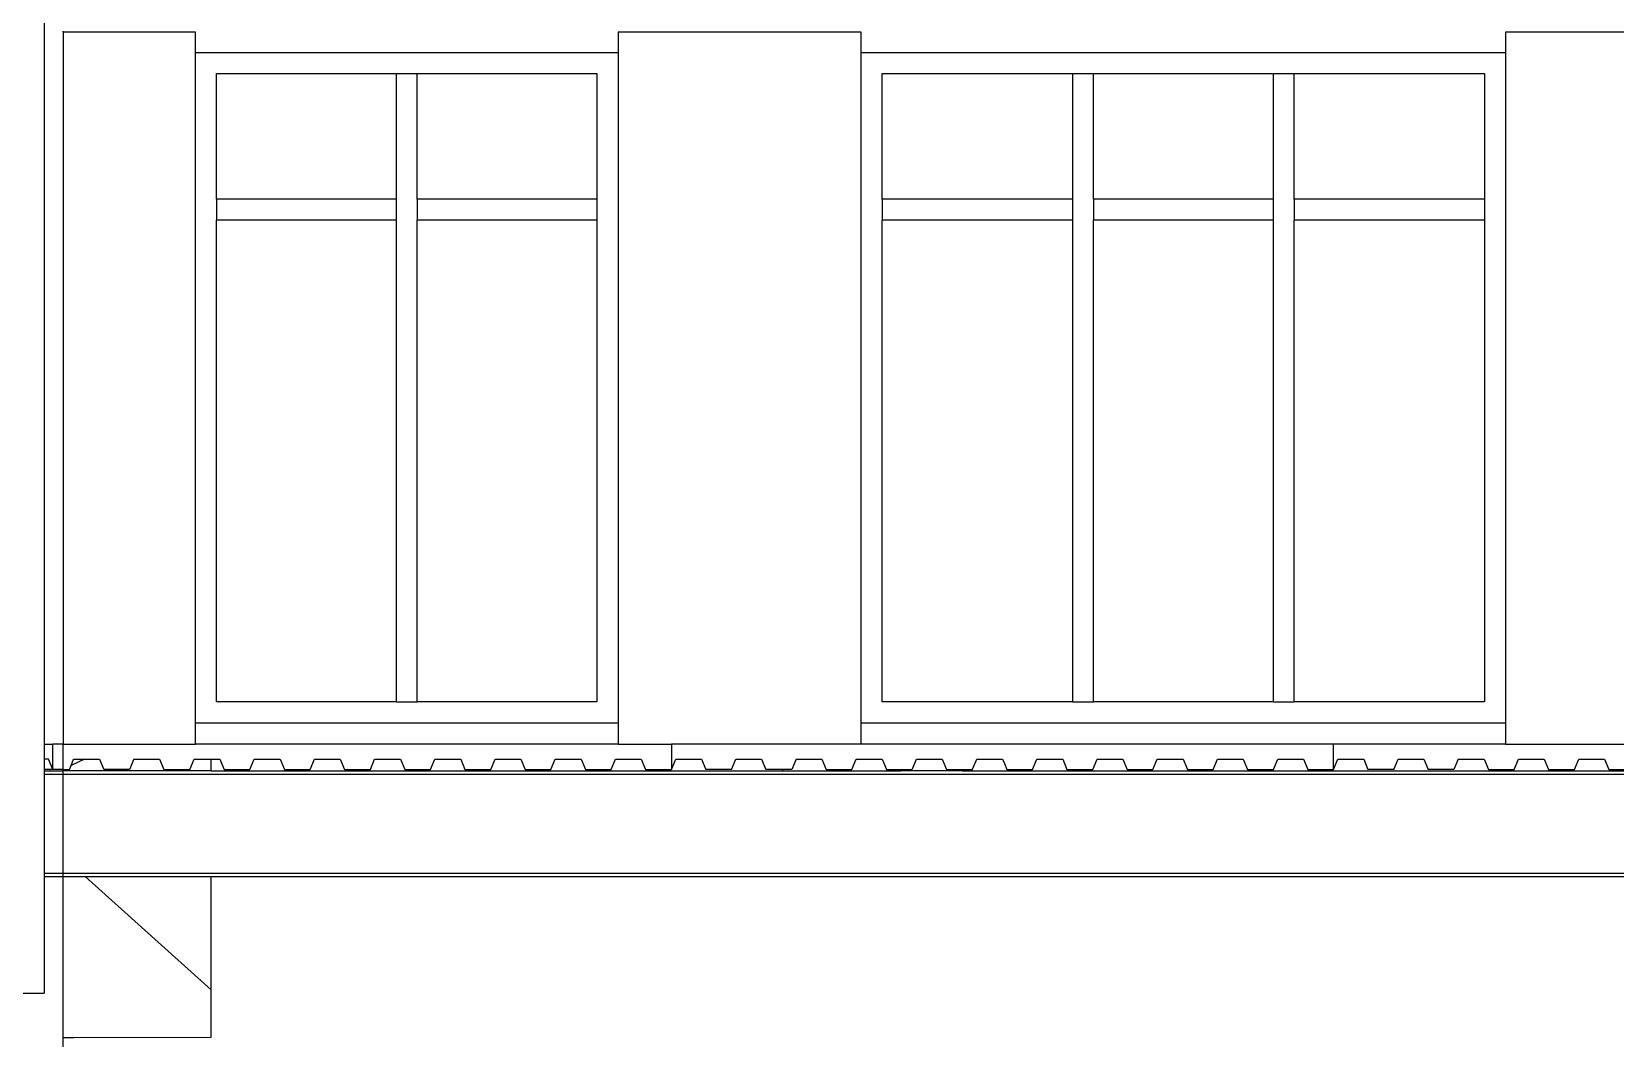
# Model space of a CAD drawing. Extents: x -92 to 92, y -11 to 21.
# Drawn here: x 27.79 to 35.28, y 2.31 to 7.08 of the extents above; entities that cross this region are included whole.
import ezdxf

# ---------------------------------------------------------------- set-up
doc = ezdxf.new("R2010")
doc.units = 0
doc.layers.get('0').update_dxf_attribs({"linetype": 'CONTINUOUS'})

msp = doc.modelspace()

# ---------------------------------------------------------------- linework, layer by layer
for p, q in [((27.8473, 9.6423), (27.8473, 3.7037)), ((27.9373, 7.0737), (27.9373, 7.078)), ((28.5623, 7.0737), (27.9373, 7.0737)), ((27.9373, 7.0737), (27.9373, 3.7037)), ((28.5623, 6.978), (28.5623, 7.0737)), ((31.7123, 7.0737), (30.5623, 7.0737)), ((30.5623, 7.0737), (30.5623, 6.978)), ((31.7123, 6.978), (31.7123, 7.0737)), ((35.9123, 7.0737), (34.7623, 7.0737)), ((34.7623, 7.0737), (34.7623, 6.978)), ((28.5623, 6.978), (30.5623, 6.978)), ((28.5623, 3.8037), (28.5623, 6.978)), ((30.5623, 6.978), (30.5623, 3.8037)), ((31.7123, 3.8037), (31.7123, 6.978)), ((31.7123, 6.978), (34.7623, 6.978)), ((34.7623, 6.978), (34.7623, 3.8037)), ((28.6623, 6.2837), (28.6623, 6.878)), ((28.6623, 6.878), (29.5123, 6.878)), ((29.5123, 6.878), (29.6123, 6.878)), ((29.5123, 6.878), (29.5123, 6.2837)), ((29.6123, 6.2837), (29.6123, 6.878)), ((29.6123, 6.878), (30.4623, 6.878)), ((30.4623, 6.878), (30.4623, 6.2837)), ((31.8123, 6.2837), (31.8123, 6.878)), ((31.8123, 6.878), (32.7123, 6.878)), ((32.7123, 6.878), (32.8123, 6.878)), ((32.7123, 6.878), (32.7123, 6.2837)), ((32.8123, 6.878), (33.6623, 6.878)), ((32.8123, 6.2837), (32.8123, 6.878)), ((33.6623, 6.878), (33.7623, 6.878)), ((33.6623, 6.878), (33.6623, 6.2837)), ((33.7623, 6.2837), (33.7623, 6.878)), ((33.7623, 6.878), (34.6623, 6.878)), ((34.6623, 6.878), (34.6623, 6.2837)), ((29.5123, 6.2837), (28.6623, 6.2837)), ((28.6623, 6.2837), (28.6623, 6.1837)), ((29.5123, 6.2837), (29.5123, 6.1837)), ((30.4623, 6.2837), (29.6123, 6.2837)), ((29.6123, 6.2837), (29.6123, 6.1837)), ((30.4623, 6.2837), (30.4623, 6.1837)), ((32.7123, 6.2837), (31.8123, 6.2837)), ((31.8123, 6.2837), (31.8123, 6.1837)), ((32.7123, 6.2837), (32.7123, 6.1837)), ((33.6623, 6.2837), (32.8123, 6.2837)), ((32.8123, 6.2837), (32.8123, 6.1837)), ((33.6623, 6.2837), (33.6623, 6.1837)), ((34.6623, 6.2837), (33.7623, 6.2837)), ((33.7623, 6.2837), (33.7623, 6.1837)), ((34.6623, 6.2837), (34.6623, 6.1837)), ((29.5123, 6.1837), (28.6623, 6.1837)), ((28.6623, 3.9037), (28.6623, 6.1837)), ((29.5123, 6.1837), (29.5123, 3.9037)), ((30.4623, 6.1837), (29.6123, 6.1837)), ((29.6123, 3.9037), (29.6123, 6.1837)), ((30.4623, 6.1837), (30.4623, 3.9037)), ((32.7123, 6.1837), (31.8123, 6.1837)), ((31.8123, 3.9037), (31.8123, 6.1837)), ((32.7123, 6.1837), (32.7123, 3.9037)), ((33.6623, 6.1837), (32.8123, 6.1837)), ((32.8123, 3.9037), (32.8123, 6.1837)), ((33.6623, 6.1837), (33.6623, 3.9037)), ((34.6623, 6.1837), (33.7623, 6.1837)), ((33.7623, 3.9037), (33.7623, 6.1837)), ((34.6623, 6.1837), (34.6623, 3.9037)), ((29.5123, 3.9037), (28.6623, 3.9037)), ((29.5123, 3.9037), (29.6123, 3.9037)), ((30.4623, 3.9037), (29.6123, 3.9037)), ((32.7123, 3.9037), (31.8123, 3.9037)), ((32.7123, 3.9037), (32.8123, 3.9037)), ((33.6623, 3.9037), (32.8123, 3.9037)), ((33.6623, 3.9037), (33.7623, 3.9037)), ((34.6623, 3.9037), (33.7623, 3.9037)), ((30.5623, 3.8037), (28.5623, 3.8037)), ((28.5623, 3.7037), (28.5623, 3.8037)), ((30.5623, 3.8037), (30.5623, 3.7037)), ((34.7623, 3.8037), (31.7123, 3.8037)), ((31.7123, 3.7037), (31.7123, 3.8037)), ((34.7623, 3.8037), (34.7623, 3.7037)), ((27.8473, 3.7037), (27.8873, 3.7037)), ((27.8473, 3.7037), (27.8473, 3.6337)), ((27.8873, 3.5837), (27.8873, 3.7037)), ((27.9373, 3.7037), (27.8873, 3.7037)), ((27.9373, 3.7037), (28.5623, 3.7037)), ((27.9373, 3.5837), (27.9373, 3.7037)), ((30.5623, 3.7037), (28.5623, 3.7037)), ((30.5623, 3.7037), (30.8148, 3.7037)), ((30.8148, 3.7037), (30.8148, 3.5837)), ((31.7123, 3.7037), (30.8148, 3.7037)), ((33.9482, 3.7037), (31.7123, 3.7037)), ((33.9482, 3.5837), (33.9482, 3.7037)), ((34.7623, 3.7037), (33.9482, 3.7037)), ((34.7623, 3.7037), (35.9123, 3.7037)), ((27.867, 3.6337), (27.8473, 3.6337)), ((27.8473, 3.6337), (27.8473, 3.5837)), ((27.8873, 3.5837), (27.867, 3.6337)), ((27.9662, 3.5837), (27.974, 3.6029)), ((28.0385, 3.6337), (27.974, 3.6029)), ((27.974, 3.6029), (27.9865, 3.6337)), ((27.9865, 3.6337), (28.0385, 3.6337)), ((28.0385, 3.6337), (28.1086, 3.6337)), ((28.1086, 3.6337), (28.129, 3.5837)), ((28.2714, 3.6337), (28.251, 3.5837)), ((28.2714, 3.6337), (28.3935, 3.6337)), ((28.3935, 3.6337), (28.4138, 3.5837)), ((28.5359, 3.5837), (28.5562, 3.6337)), ((28.5562, 3.6337), (28.6373, 3.6337)), ((28.6373, 3.578), (28.6373, 3.6337)), ((28.6373, 3.6337), (28.6783, 3.6337)), ((28.6783, 3.6337), (28.6987, 3.5837)), ((28.8208, 3.5837), (28.8411, 3.6337)), ((28.8411, 3.6337), (28.9632, 3.6337)), ((28.9632, 3.6337), (28.9835, 3.5837)), ((29.1056, 3.5837), (29.126, 3.6337)), ((29.126, 3.6337), (29.248, 3.6337)), ((29.248, 3.6337), (29.2684, 3.5837)), ((29.3905, 3.5837), (29.4108, 3.6337)), ((29.4108, 3.6337), (29.5329, 3.6337)), ((29.5329, 3.6337), (29.5532, 3.5837)), ((29.6753, 3.5837), (29.6957, 3.6337)), ((29.6957, 3.6337), (29.8178, 3.6337)), ((29.8178, 3.6337), (29.8381, 3.5837)), ((29.9602, 3.5837), (29.9805, 3.6337)), ((29.9805, 3.6337), (30.1026, 3.6337)), ((30.1026, 3.6337), (30.123, 3.5837)), ((30.245, 3.5837), (30.2654, 3.6337)), ((30.2654, 3.6337), (30.3875, 3.6337)), ((30.3875, 3.6337), (30.4078, 3.5837)), ((30.5299, 3.5837), (30.5502, 3.6337)), ((30.5502, 3.6337), (30.6723, 3.6337)), ((30.6723, 3.6337), (30.6927, 3.5837)), ((30.8148, 3.5837), (30.8351, 3.6337)), ((30.8351, 3.6337), (30.9572, 3.6337)), ((30.9572, 3.6337), (30.9775, 3.5837)), ((31.0996, 3.5837), (31.12, 3.6337)), ((31.12, 3.6337), (31.242, 3.6337)), ((31.242, 3.6337), (31.2624, 3.5837)), ((31.4048, 3.6337), (31.3845, 3.5837)), ((31.4048, 3.6337), (31.5269, 3.6337)), ((31.5269, 3.6337), (31.5472, 3.5837)), ((31.6693, 3.5837), (31.6897, 3.6337)), ((31.6897, 3.6337), (31.7746, 3.6337)), ((31.7746, 3.6337), (31.8117, 3.6337)), ((31.8117, 3.6337), (31.8199, 3.6138)), ((31.8199, 3.6138), (31.8321, 3.5837)), ((31.9542, 3.5837), (31.9745, 3.6337)), ((31.9745, 3.6337), (31.9916, 3.6337)), ((31.9916, 3.6337), (32.0966, 3.6337)), ((32.0966, 3.6337), (32.117, 3.5837)), ((32.24, 3.5861), (32.2594, 3.6337)), ((32.2594, 3.6337), (32.3815, 3.6337)), ((32.3815, 3.6337), (32.3904, 3.6119)), ((32.3904, 3.6119), (32.4018, 3.5837)), ((32.5239, 3.5837), (32.5442, 3.6337)), ((32.5442, 3.6337), (32.6663, 3.6337)), ((32.6663, 3.6337), (32.6867, 3.5837)), ((32.8087, 3.5837), (32.8291, 3.6337)), ((32.8291, 3.6337), (32.9512, 3.6337)), ((32.9512, 3.6337), (32.9715, 3.5837)), ((33.0936, 3.5837), (33.114, 3.6337)), ((33.114, 3.6337), (33.236, 3.6337)), ((33.236, 3.6337), (33.2564, 3.5837)), ((33.3785, 3.5837), (33.3988, 3.6337)), ((33.3988, 3.6337), (33.5209, 3.6337)), ((33.5209, 3.6337), (33.5412, 3.5837)), ((33.6633, 3.5837), (33.6837, 3.6337)), ((33.6837, 3.6337), (33.8057, 3.6337)), ((33.8057, 3.6337), (33.8261, 3.5837)), ((33.9482, 3.5837), (33.9685, 3.6337)), ((33.9685, 3.6337), (34.0906, 3.6337)), ((34.0906, 3.6337), (34.1109, 3.5837)), ((34.233, 3.5837), (34.2534, 3.6337)), ((34.2534, 3.6337), (34.3755, 3.6337)), ((34.3755, 3.6337), (34.3958, 3.5837)), ((34.5382, 3.6337), (34.5179, 3.5837)), ((34.5382, 3.6337), (34.6603, 3.6337)), ((34.6603, 3.6337), (34.6807, 3.5837)), ((34.8027, 3.5837), (34.8231, 3.6337)), ((34.8231, 3.6337), (34.9452, 3.6337)), ((34.9452, 3.6337), (34.9655, 3.5837)), ((35.0876, 3.5837), (35.1079, 3.6337)), ((35.1079, 3.6337), (35.23, 3.6337)), ((35.23, 3.6337), (35.2504, 3.5837)), ((27.8873, 3.5837), (27.8473, 3.5837)), ((27.8473, 3.5837), (27.8473, 3.578)), ((27.8473, 3.578), (27.8473, 3.562)), ((27.8473, 3.578), (27.9373, 3.578)), ((27.8473, 3.562), (27.9373, 3.562)), ((27.8473, 3.562), (27.8473, 3.094)), ((27.9373, 3.5837), (27.8873, 3.5837)), ((27.9373, 3.5837), (27.9662, 3.5837)), ((27.9373, 3.578), (27.9373, 3.5837)), ((28.6373, 3.578), (27.9373, 3.578)), ((27.9373, 3.562), (27.9373, 3.578)), ((27.9373, 3.562), (42.6313, 3.562)), ((27.9373, 3.094), (27.9373, 3.562)), ((28.251, 3.5837), (28.129, 3.5837)), ((28.4138, 3.5837), (28.5359, 3.5837)), ((28.6373, 3.578), (31.9011, 3.578)), ((28.6987, 3.5837), (28.8208, 3.5837)), ((28.9835, 3.5837), (29.1056, 3.5837)), ((29.2684, 3.5837), (29.3905, 3.5837)), ((29.5532, 3.5837), (29.6753, 3.5837)), ((29.8381, 3.5837), (29.9602, 3.5837)), ((30.123, 3.5837), (30.245, 3.5837)), ((30.4078, 3.5837), (30.5299, 3.5837)), ((30.6927, 3.5837), (30.8148, 3.5837)), ((31.0996, 3.5837), (30.9775, 3.5837)), ((31.3845, 3.5837), (31.2624, 3.5837)), ((31.3413, 3.5837), (31.3413, 3.578)), ((31.5472, 3.5837), (31.6693, 3.5837)), ((31.8321, 3.5837), (31.8881, 3.5837)), ((31.8881, 3.5837), (31.9542, 3.5837)), ((31.9863, 3.578), (31.9011, 3.578)), ((32.1928, 3.578), (31.9863, 3.578)), ((32.117, 3.5837), (32.2262, 3.5837)), ((32.1928, 3.578), (38.5937, 3.578)), ((32.2262, 3.5837), (32.239, 3.5837)), ((32.239, 3.5837), (32.24, 3.5861)), ((32.4018, 3.5837), (32.5239, 3.5837)), ((32.6867, 3.5837), (32.8087, 3.5837)), ((32.9715, 3.5837), (33.0936, 3.5837)), ((33.2564, 3.5837), (33.3785, 3.5837)), ((33.5412, 3.5837), (33.6633, 3.5837)), ((33.8261, 3.5837), (33.9482, 3.5837)), ((34.233, 3.5837), (34.1109, 3.5837)), ((34.5179, 3.5837), (34.3958, 3.5837)), ((34.6807, 3.5837), (34.8027, 3.5837)), ((34.9655, 3.5837), (35.0876, 3.5837)), ((35.2504, 3.5837), (35.3725, 3.5837)), ((27.8473, 3.094), (27.9373, 3.094)), ((27.8473, 3.094), (27.8473, 3.078)), ((27.8473, 3.078), (27.9373, 3.078)), ((27.8473, 3.078), (27.8473, 2.5259)), ((27.9373, 3.094), (42.6313, 3.094)), ((27.9373, 3.078), (27.9373, 3.094)), ((27.9373, 3.078), (27.961, 3.078)), ((27.9373, 2.4811), (27.9373, 3.078)), ((27.961, 3.078), (28.0416, 3.078)), ((28.6373, 2.542), (28.0416, 3.078)), ((28.0416, 3.078), (28.6373, 3.078)), ((28.6373, 2.542), (28.6373, 3.078)), ((28.6373, 3.078), (29.5744, 3.078)), ((29.5744, 3.078), (31.7184, 3.078)), ((31.7184, 3.078), (35.2775, 3.078)), ((35.2775, 3.078), (37.9547, 3.078)), ((27.7273, 2.5259), (27.8473, 2.5259)), ((27.9373, 2.3153), (27.9373, 2.4811)), ((28.6373, 2.318), (28.6373, 2.542)), ((27.9373, 2.3153), (27.9887, 2.3165)), ((27.9373, 1.542), (27.9373, 2.3153)), ((27.9887, 2.3165), (28.6373, 2.318))]:
    msp.add_line(p, q)

doc.saveas('drawing.dxf')
